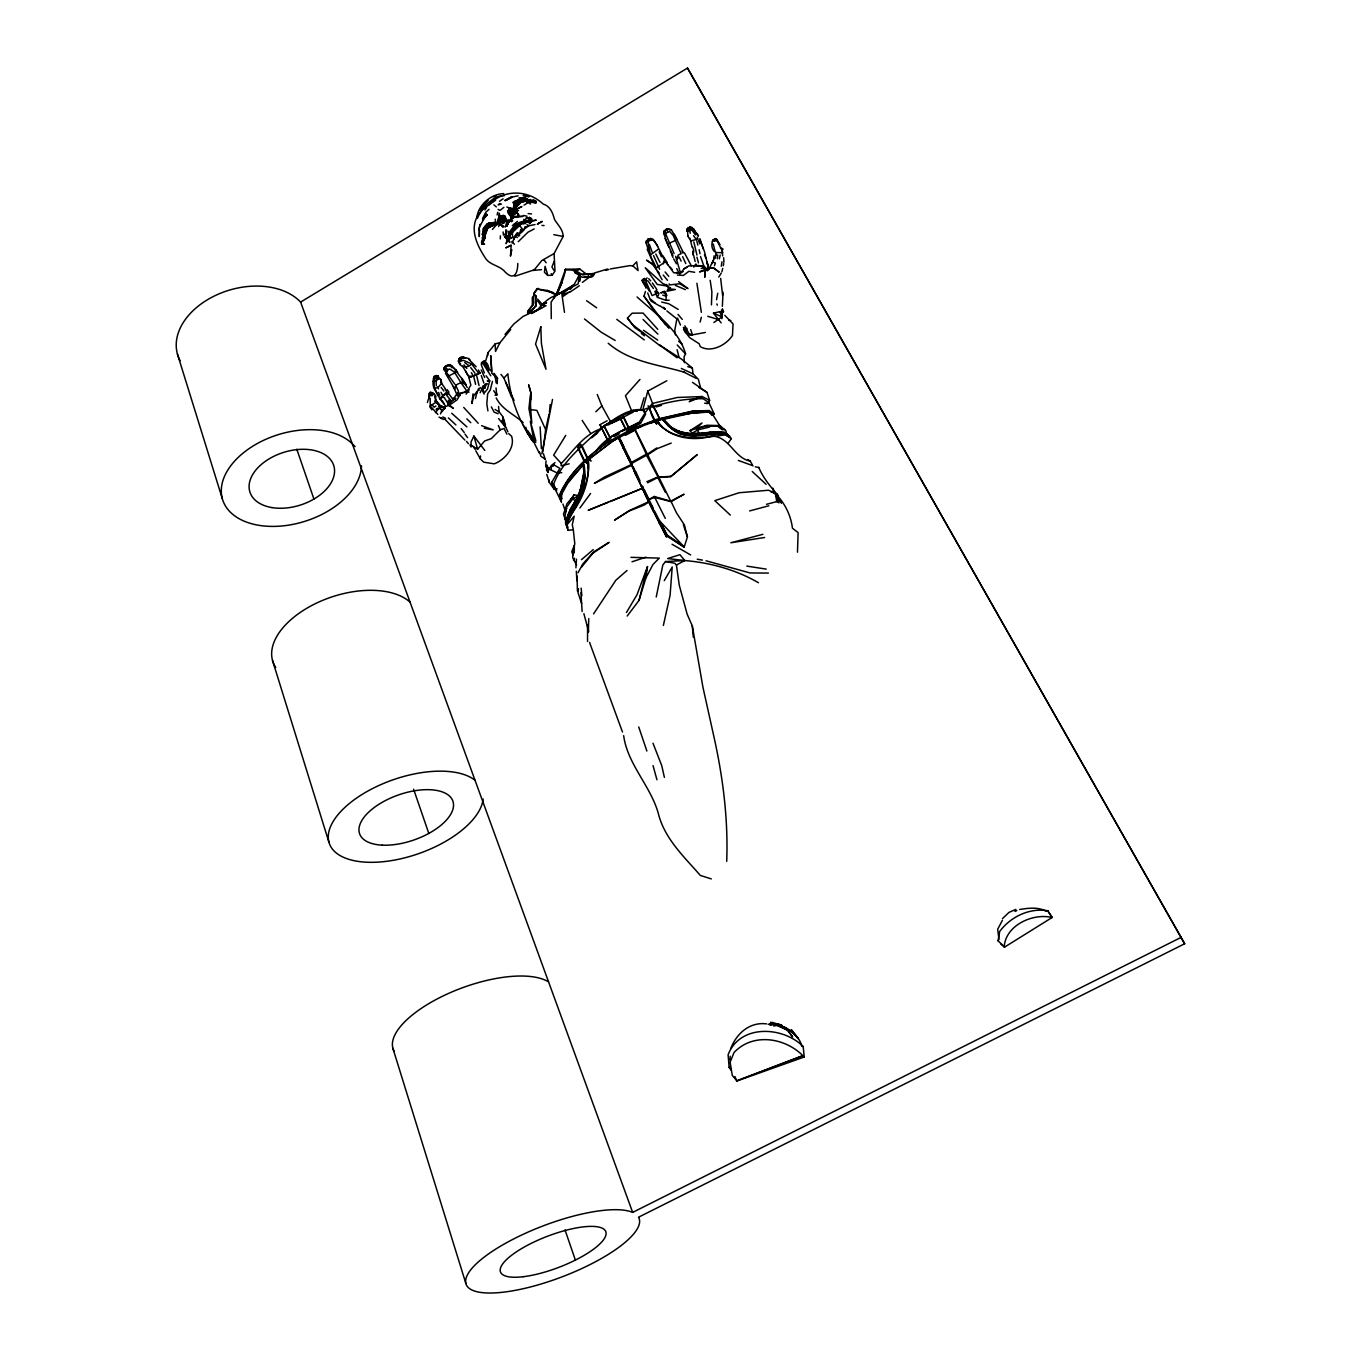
<?xml version="1.0" encoding="UTF-8"?>
<svg xmlns="http://www.w3.org/2000/svg" width="1361" height="1361" viewBox="0 0 1361 1361"><rect width="100%" height="100%" fill="white"/><g stroke="black" fill="none" stroke-linecap="round" stroke-linejoin="round"><path stroke-width="1.5" d="M587.544 641.473L587.561 625.328M507.466 240.948L509.984 242.207L508.589 240.302L509.882 235.912L506.071 243.636L507.279 239.587L504.54 236.559L505.969 235.572L505.884 229.754M568.132 530.331L566.261 524.904C576.128 504.523 590.827 484.567 588.241 460.307L587.118 459.474L582.984 463.216L583.869 471.859L580.177 490.794L578.765 495.387L570.48 509.082L565.427 522.25L568.132 530.331L573.321 529.701L574.835 544.298M727.216 435.996L725.821 430.688L719.884 425.568L706.886 425.244L690.027 430.62L692.222 433.206L699.486 433.921L696.475 428.477L702.004 422.965L690.027 430.62M434.125 386.847L434.159 379.549L435.741 377.763L434.074 376.623L433.393 382.067L433.785 376.538L438.157 376.01L437.851 377.916M722.589 295.303L720.667 278.41M549.283 480.076L549.3 482.372L554.097 489.126L556.734 490.147M574.274 552.753L574.359 545.251L571.773 551.732L572.896 554.71L574.053 551.222M497.258 383.751L497.343 378.681L492.325 373.663M533.835 293.381L535.894 295.83L535.724 305.357C529.31 315.548 522.794 315.616 533.342 304.269L533.835 293.381L536.778 288.906L547.411 290.488L553.519 292.785L556.258 295.235L578.187 283.905L579.344 273.799M656.223 597.02L662.841 564.968L665.495 561.549L674.852 563.25L676.417 565.036L679.292 585.298L687.186 614.304L692.29 625.822L702.939 687.22L714.032 737.237C723.082 777.999 728.271 819.577 726.706 861.36M483.733 233.48L483.223 228.971L487.272 223.884L490.47 222.711C502.958 225.739 484.754 223.34 485.248 230.23L486.881 227.406M454.761 384.142L446.561 372.608L447.973 369.597C442.682 367.3 448.807 362.877 449.828 365.752L449.759 364.85M482.066 237.903L483.955 236.746L484.312 230.758M588.36 632.423L588.752 618.523M500.304 238.907L500.406 235.844M427.405 402.516L428.324 399.351M437.851 414.407L430.246 405.952L435.588 402.465L435.792 395.915L433.598 393.397L430.45 392.41L428.783 398.977L428.987 393.686L429.753 392.512L431.352 392.955L429.753 392.512M664.066 293.244L664.134 291.679L660.544 292.853M674.069 253.52L664.338 230.809L666.72 228.886L671.075 229.686L666.754 228.937L663.879 232.476L664.525 230.758M722.674 255.885L722.13 250.509L718.183 242.99M675.634 256.293L680.534 273.204L684.107 268.746L688.819 265.905L698.737 265.48L705.185 267.471L704.726 277.321L705.134 270.958L708.554 268.236L713.538 267.811L719.186 272.149L713.589 268.032L708.554 268.236M647.904 241.799L650.796 256.719L656.444 267.998L663.215 263.183L664.678 260.257L656.376 243.959L653.909 240.676L651.29 239.604L647.904 241.799L646.594 240.625L646.05 242.836L648.721 250.849M711.446 304.898L711.888 291.815L710.17 280.281M513.88 210.785C513.846 200.373 524.002 199.727 531.351 200.696M666.958 295.524L664.27 291.322L664.78 293.193M511.141 245.269L505.952 247.753L511.141 245.269L510.477 256.14L511.838 249.658M575.924 567.809L576.452 559.167M669.204 300.22L665.937 300.305L666.21 296.188L664.134 291.679L661.531 292.836M505.305 237.069L506.717 230.298M723.065 292.19L722.351 306.361M729.921 1060.015L730.194 1056.204M438.531 378.001L438.429 376.061L434.142 376.572L433.002 383.785L433.683 387.698L438.14 395.694M715.461 258.148L716.056 252.517C711.531 250.713 710.816 243.619 713.164 239.757L715.937 239.162L717.332 240.523L712.347 241.22M469.953 444.979L471.042 446.748L471.042 441.968L473.9 436.03L484.822 450.457M508.674 433.615L511.6 436.269C515.53 447.803 504.523 459.967 494.247 463.829L483.699 462.179L480.263 458.759L480.501 455.952M644.059 397.735L640.521 409.508C624.648 409.593 612.076 421.076 599.384 429.276C583.12 435.707 572.947 451.206 561.31 463.472L561.123 465.836L569.17 463.812M483.376 240.761C485.162 237.154 484.856 236.763 482.985 234.5L483.359 230.179M717.434 258.76L717.74 255.136L715.733 254.643M535.758 203.197C536.591 197.107 526.962 202.228 523.168 200.458M526.35 200.118L529.174 202.16L535.809 202.755L535.962 201.02M549.47 412.196L550.167 404.455M501.716 215.667L501.835 222.472L503.553 222.609L505.663 219.291L503.944 215.633L501.716 215.667L501.835 222.472M500.627 215.787L500.525 219.308M453.706 399.573L448.467 402.124L448.296 403.86L453.417 400.1M484.55 244.197L482.168 244.112L481.539 242.122L485.418 230.128L484.431 234.772L482.798 231.659M517.792 263.456C517.741 273.34 514.169 280.859 505.322 272.183C500.321 265.786 491.066 265.378 486.217 259.305C474.274 241.646 465.819 220.397 488.021 205.511C502.889 189.162 527.37 189.23 543.107 204.014C550.218 206.191 552.719 212.792 554.471 219.359C557.704 224.854 563.148 229.618 563.165 236.44L554.08 253.571L541.848 260.529L534.312 269.801L514.883 276.249M584.788 475.023L583.75 485.282L576.264 502.056M498.279 219.597L499.589 214.306M508.81 231.302L508.504 238.43L505.458 235.98L506.649 238.498L504.54 236.559M487.629 355.901L487.97 352.703L495.098 343.942L499.963 342.683L510.698 329.532M530.433 394.724L528.919 408.555L531.811 423.169L530.212 403.877M578.476 588.701L578.051 592.784L581.64 603.552M472.999 393.856L471.91 403.485L473.815 395.592L477.286 391.168M508.504 238.43L510.375 232.935M648.074 405.748L656.631 424.292M441.644 382.492L440.437 378.8L437.357 379.481L436.064 381.148L436.303 385.707M535.571 298.739L535.894 295.83M695.471 234.909L691.626 229.805L692.034 227.525L698.465 235.606M551.29 318.627L551.103 302.193C557.772 292.122 563.471 281.37 565.581 269.206L579.939 269.138L586.302 274.088L594.366 273.51L593.583 275.466M476.86 217.114C478.664 204.541 491.168 193.977 503.757 193.602M508.946 237.392L508.589 240.302L507.279 239.587L508.572 237.341L510.052 238.566L512.655 237.29L512.297 232.323L521.127 224.276L513.982 227.746L510.256 234.194M704.607 403.196L707.924 403.468L709.625 400.321L706.971 392.376L700.643 388.021L698.38 379.345L693.038 373.85L692.341 367.98L681.504 359.117L659.319 344.843L677.063 357.773M530.705 400.015L530.79 392.206L528.629 384.772L530.943 393.312L530.314 409.576L536.863 410.376L545.659 429.617L542.852 451.937M694.722 232.204L694.025 229.311L690.129 227.083L686.931 230.928L688.054 228.342M584.498 476.809C584.856 494.162 572.13 506.921 567.027 522.539L570.412 510.46L568.388 519.136M676.791 319.461L674.767 330.23L675.396 334.891M579.071 273.646L578.51 278.052L579.071 275.551L579.701 279.634M505.118 227.168L506.802 222.319L510.97 219.75L511.277 217.403L513.76 214.868M509.558 221.128L511.277 217.403L508.231 213.133M670.769 476.605L697.172 454.659L670.769 476.605L657.822 477.473L647.683 482.781M481.301 364.153L481.505 362.672L483.699 361.55C486.166 360.342 490.283 368.065 487.493 367.521L484.89 363.336L485.367 361.243L484.89 363.336M590.98 277.049L592.971 276.334L582.117 277.236L574.988 272.659L573.73 269.529L582.168 274.548L588.479 274.156L588.309 276.912M574.359 545.251L572.675 557.636L576.571 565.053M692.034 227.525L689.84 227.066L687.441 228.427L687.866 235.844M627.183 616.04L639.024 600.405L645.897 577.881L647.496 566.584L636.999 594.757L626.451 612.501M513.624 206.464L514.917 200.952L512.723 202.636M679.785 274.19L681.18 271.724M509.575 237.222L509.371 238.617L509.916 232.272C513.233 224.582 522.488 218.338 530.841 222.506L529.446 222.404M713.674 258.811L714.134 255.732M484.159 244.129L482.168 244.112L487.119 229.805M506.36 234.824L506.87 231.455M646.254 242.768L647.989 239.213L652.072 239.842L648.091 239.349L646.254 242.768L646.594 240.591M721.279 266.212L721.993 261.788M1004.197 947.171C1005.252 925.208 1033.22 912.772 1052.07 917.535L1004.656 947.069L998.072 940.825L999.723 931.434C1010.525 916.804 1029.477 907.668 1047.749 910.747L1052.019 917.161M517.316 237.597L515.241 235.929L515.649 234.824M514.39 237.443L516.142 234.875M723.32 265.769L723.695 263.575M483.172 362.758L483.444 361.158L484.958 361.039L484.805 363.319L487.595 367.674L488.837 367.572M580.415 273.697L579.973 280.026M464.203 382.39L467.197 387.477M457.092 399.93L460.307 394.044M554.08 253.571L554.999 271.128L552.175 275.211L547.632 275.449L544.434 272.234L545.08 266.348L547.547 274.378M716.566 299.692L717.723 293.261M447.854 404.949L450.661 402.516L448.467 402.124L447.854 404.949L449.181 404.744L453.366 408.419L448.96 405.527L445.251 406.514L444.894 408.419L441.883 410.035L439.943 408.895L442.189 406.446L445.03 408.351L441.883 410.035L440.539 413.88M541.865 453.791L552.515 399.436M721.874 318.695L722.283 316.62M666.805 380.774L647.785 391.083L643.09 408.657L644.876 412.893L652.548 403.434L677.251 397.48L702.157 396.544L709.625 400.321M484.346 238.702L484.38 233.922L486.404 228.07L489.041 225.586L491.389 225.79L493.192 224.905L490.658 224.888L496.17 224.327L498.211 222.796L492.393 229.465M1052.07 917.535L1047.749 910.747M431.794 392.734L430.45 392.41L429.481 395.762L431.964 392.376M719.357 258.828L720.173 255.017M442.036 411.737L445.251 406.514M447.973 369.597L449.793 369.035L454.336 371.995L460.869 382.543L464.475 383.819L462.876 381.795L458.334 383.802L455.68 385.299L454.846 389.144L445.472 373.288M545.659 429.617L549.044 414.135M777.488 1023.863L770.241 1024.697L770.734 1022.451L772.112 1022.4L781.605 1025.156M663.368 625.448L670.088 595.284L672.215 566.993L664.236 580.671M484.431 234.772L486.966 228.478L489.552 226.113L496.833 224.752M510.001 233.088L510.613 230.417M503.978 215.531L502.328 215.804L502.039 217.199L504.795 217.998L502.26 221.707L502.651 223M497.122 214.919L497.735 212.299M475.448 398.535L476.758 392.972M433.598 393.397L432.373 395.626L430.467 395.575M478.868 229.703L480.161 224.293L478.851 229.992M453.757 368.099L455.816 369.767L455.101 372.761L449.164 375.704M492.461 381.403L490.249 390.046L487.663 393.771L486.813 403.894L487.901 410.886M437.647 378.035L438.157 376.01L435.86 375.619M639.024 600.405L647.496 566.584M721.874 271.775L722.725 268.44M700.098 322.047L701.357 317.3M580.228 490.794L581.998 484.244M486.098 375.755L489.739 380.825L487.442 389.161L484.822 392.376M448.96 405.527L456.122 400.457M485.843 360.512L487.97 352.703M512.893 209.543L513.914 205.868M459.406 358.589L459.014 359.984L460.358 359.967L458.827 359.712L460.818 357.211L465.53 357.943L462.791 357.075L459.32 358.334M728.271 443.074L731.316 438.65L724.681 432.356C709.506 429.991 693.957 438.174 679.411 431.182C669.34 431.607 666.278 413.914 656.529 420.362C667.911 437.851 692.987 441.866 712.007 436.047C729.989 436.83 733.919 457.976 750.285 461.158L752.973 465.989M770.751 1022.911L771.585 1023.829L770.241 1024.697L770.734 1022.451M519.868 200.594C512.178 209.56 510.171 213.014 519.715 200.475M565.581 269.206L556.105 295.439L553.893 298.195M484.363 235.708L487.816 227.985L495.54 224.225C489.007 222.234 481.896 235.164 484.21 236.185M686.693 231.013L687.441 228.427M680.466 325.058L677.472 318.066M665.512 324.65L644.025 296.205L645.437 291.475M579.276 495.54L584.243 472.267L582.984 463.216M527.796 313.132L528.561 310.291M581.998 485.962L575.261 502.192L572.692 497.003L574.172 494.689L578.459 495.778L575.261 502.192M515.121 214.289L513.829 211.21M605.016 425.5C616.805 418.797 629.411 409.525 643.277 409.899L645.675 414.05L640.589 423.407L628.033 429.855M660.306 523.015L667.741 536.574L684.158 547.122L687.424 536.983L684.396 524.955L676.468 512.808L671.143 501.665L654.828 497.48L649.095 499.385L654.284 496.476L669.952 501.001M484.89 388.004L483.444 386.422L485.945 383.717L487.34 383.836L482.645 386.439L483.019 388.855L484.89 388.004L485.962 384.772M449.828 365.752L445.727 366.024L444.315 367.793L443.72 369.546L445.796 372.012M664.338 230.809L663.658 232.85L665.971 240.046L672.912 255.562M663.453 263.881L664.678 260.257L673.729 272.761L679.956 272.983L683.256 271.571M455.169 399.471L452.498 398.637L448.518 393.482L446.595 395.098L449.845 399.334L448.296 403.86L444.145 397.446L441.1 397.361L439.807 398.824L445.438 405.816M514.424 208.539C511.719 198.196 531.607 203.725 525.023 197.94L522.76 197.566L516.278 200.85L514.067 203.878L514.084 208.658M582.508 484.703C579.242 498.398 568.337 508.521 565.802 522.505L568.047 527.336M714.44 265.701L715.393 262.979L713.062 262.265M527.762 312.877L528.629 310.41L531.215 311.38M461.498 378.222L452.039 365.769L450.321 364.969L445.71 366.075L443.788 369.171L445.319 368.712L443.72 368.95L445.217 368.695M518.116 214.902L516.312 210.274L506.836 207.008M443.72 368.95L445.727 366.024M510.392 220.465L508.385 222.472L506.802 222.319M516.278 200.85L514.339 203.691L514.407 208.369C511.991 202.636 518.49 199.182 522.76 197.566M712.024 263.575L713.283 260.189M458.776 360.053L462.774 357.126L468.899 358.606L470.072 360.172M444.298 403.979L442.24 400.559M476.877 393.142L478.545 388.787L480.824 387.545L484.142 394.095L482.645 386.439M565.751 522.369L570.871 509.405L565.802 522.505C573.985 503.553 590.062 485.724 583.342 463.352L584.481 467.657M565.155 512.297L566.703 508.402M665.937 300.305L657.448 297.379L658.724 294.146M573.576 560.392L574.648 558.265M485.043 236.082L484.635 237.086C483.019 228.631 491.695 225.841 497.582 223.187M554.131 261.516L551.92 266.943L554.029 270.533M530.092 199.404L528.783 200.679L522.879 199.386L516.023 202.023M567.027 522.539L576.758 502.328M515.445 205.562L514.101 208.828C514.679 202.483 521.28 198.706 527.098 200.56M509.695 235.283L512.485 230.468M441.662 383.173L437.902 387.715L438.565 388.855M484.567 362.775L485.196 361.26L484.737 362.672M511.787 219.955L509.15 221.35L506.734 226.283L509.065 221.18M480.671 224.905L486.489 213.762M510.613 234.415C510.324 230.162 517.673 227.185 515.292 224.769M471.586 363.931L463.386 360.325L459.678 361.346L458.98 362.962C461.022 367.929 468.507 368.031 471.586 363.931L478.885 373.475L480.195 372.999L478.374 369.971M714.576 258.012L708.707 269.597L699.52 271.894L705.083 269.393L708.707 269.597M515.411 206.685L514.084 210.496L516.312 205.103M686.931 230.928L690.01 227.27L693.974 229.703M499.827 203.401L498.16 204.865L501.477 204.065M721.211 273.102L718.778 277.049M498.585 226.521L499.589 224.259L502.022 225.824M484.278 362.553L484.958 361.039M537.136 310.257C542.495 304.252 548.075 297.668 556.105 295.439L562.059 282.101L557.057 294.776L574.104 284.602L579.071 275.551L579.701 281.387M544.995 459.031L540.912 456.292L539.534 451.954M480.11 392.785L481.488 389.79M724.818 315.378L733.052 323.901L732.456 335.452C726.213 345.133 711.037 353.06 700.286 346.647L699.163 343.755L689.653 337.63L685.281 331.914L686.914 328.375M527.473 312.86L533.342 304.269M512.093 242.973L514.9 237.018L521.195 230.843L528.868 225.739L535.026 224.565M559.643 495.744C569.715 471.893 590.147 454.319 611.208 440.096M482.168 244.112L485.35 237.512L484.907 235.997M514.39 236.525L514.254 238.89M484.856 230.145L488.497 225.314L491.576 224.004L495.2 224.31L488.599 225.603M506.581 226.181L508.385 222.472M623.831 449.113L618.081 437.034L635.162 429.549L670.735 501.171L684.073 494.213L671.143 501.665M482.543 218.56L485.639 212.469L489.007 209.356M499.963 342.683L495.54 351.41L495.098 343.942M646.39 285.776L645.931 287.988M645.897 577.881L652.991 564.458L659.302 558.112L630.926 557.347M484.669 236.185L483.853 237.733L484.006 234.824M578.017 572.743L582.899 563.862L594.008 551.664L609.065 542.393L592.733 553.315L581.674 566.942M560.375 496.102L561.838 499.028C559.354 486.234 575.975 474.734 582.95 464.526M560.477 496.323L567.554 483.546L583.069 464.747M637.067 296.97C655.134 313.404 678.612 329.328 685.587 353.928L684.073 356.633L684.362 362.672M694.961 265.922L696.032 264.017L693.821 267.13M452.856 399.607L457.279 393.465L466.5 392.155L470.872 385.18L468.575 376.197L462.604 366.296M514.441 204.269L515.87 201.734M656.938 291.373L655.236 294.265L652.106 295.575L645.284 279.992L647.104 277.95M998.072 940.825L998.94 939.345L997.698 929.206L1002.411 920.308M512.57 231.948L513.641 230.162M714.049 240.761L716.515 239.043L719.867 244.674L716.192 239.383L713.164 239.757M516.874 205.103L514.22 209.135L520.004 201.598L522.896 199.88L528.493 200.254L520.004 202.5L514.152 209.033L522.471 201.003M714.372 240.37L715.171 239.06M565.751 435.35L553.638 455.118L561.31 463.472M730.721 1048.599C736.522 1033.424 749.707 1021.703 766.651 1023.88M516.704 205.545L515.002 208.25L520.191 202.721M514.22 209.135L516.789 205.137M518.252 241.697L527.932 232.221L534.192 228.92M469.188 389.62L466.125 394.146M477.32 218.406C481.777 207.604 494.043 194.538 504.148 195.831M435.435 412.689L440.352 406.429L442.189 406.446M574.172 494.689L569.017 502.549L572.692 497.003L566.891 503.808L563.488 514.254L566.72 523.339L564.662 518.099L566.635 507.143L572.777 498.841L578.459 495.778M510.188 214.681L514.594 213.745L514.73 212.112C512.331 208.811 505.084 212.724 509.031 209.985M511.753 231.115L513.982 227.746M510.97 219.75L514.118 216.433L522.641 216.246M479.565 210.496L488.174 200.237M484.907 209.968L486.643 207.416M770.241 1024.697L771.398 1022.996M593.566 613.896L615.852 580.228L627.03 570.48M571.314 513.948C583.086 498.994 590.096 479.412 588.241 460.307M643.345 409.933L644.91 413.251L639.347 422.046C624.614 430.059 607.686 435.537 597.139 449.504M513.573 210.343L518.405 203.657L521.654 201.445L525.686 200.441L532.627 201.173M533.648 220.856L536.251 220.091L532.253 220.652L531.505 218.475L529.429 217.403L528.766 218.832L526.775 217.845M514.56 210.104L515.972 208.182M579.888 507.993L590.555 493.499M510.528 232.697L517.129 224.497L525.023 221.758M519.119 197.804L526.894 198.485L528.783 200.679L526.877 200.186M547.411 290.488L556.258 295.235M534.805 292.547L538.071 288.277M520.395 230.315L521.229 229.243M520.617 230.621L521.416 229.601M510.749 234.024L516.482 227.593M516.721 234.024L517.469 233.071M441.1 397.361L446.765 391.951L445.183 389.195M570.208 289.468L574.104 284.602L561.889 294.265L564.475 312.349M512.587 218.679L514.118 216.433M429.447 393.822L432.798 393.907M653.365 288.498L648.176 281.132L645.284 279.992L642.681 281.948L645.965 287.63M711.463 415.02L712.194 414.118M481.539 242.122L485.35 237.512M566.737 525.142L574.189 516.193L572.283 524.751L573.321 529.701M485.894 230.4L487.901 228.019M514.594 213.745L512.876 212.299L514.73 212.112M505.016 334.432L513.812 324.037L523.1 316.433L541.899 307.705M512.331 225.671L517.435 221.452M511.311 233.463L513.114 231.37M639.942 379.464L625.448 395.745L631.419 410.324L637.186 411.43M506.904 434.193L504.097 428.511L500.202 429.77L491.287 438.633L484.652 440.981L477.609 449.266L470.804 444.911M518.524 234.33L524.546 229.448M511.481 396.851L503.961 378.103L507.874 373.799C510.137 398.058 519.153 422.012 533.206 441.764L535.894 442.274M591.644 437.8L605.118 425.398M609.218 440.624C589.194 455.374 568.932 472.097 559.269 495.659L560.987 500.967L555.492 489.926L557.023 488.667M658.401 249.131L650.507 254.864M535.536 302.091L535.843 306.072L529.412 312.622M555.492 489.926L553.774 483.835C562.093 461.685 581.368 447.054 597.717 431.131M597.853 449.368L610.953 437.63M644.757 278.342L642.358 280.026L642.8 281.829M632.814 265.837L636.642 261.805L638.105 270.601L632.814 265.837L629.837 265.633L610.357 268.951M713.334 240.625L715.937 239.162M662.314 418.61C676.213 440.335 703.654 432.066 724.681 432.645L729.666 436.218L728.815 437.102L724.222 433.819L710.17 432.747L720.309 433.547M503.757 226.453L502.907 227.338L501.103 224.65M660 345.711L632.78 324.837L627.421 318.117L632.15 313.2L643.09 313.081L657.754 329.311M503.876 207.348L500.355 210.155M480.195 372.999L469.154 377.643L478.885 373.475M646.798 240.676L650.711 238.362L653.314 239.502L657.686 246.273M649.333 291.152L644.655 282.901L642.681 281.948L642.307 280.451L643.957 279.515M447.412 401.801L449.845 399.334M485.622 227.321L488.293 224.65L489.45 226.113L486.336 227.899M666.09 232.969L669.799 231.574L673.236 235.487L681.163 253.69L678.254 254.983L676.587 259.611L679.088 257.025L681.163 261.142M588.377 458.844L585.247 461.685L584.498 460.733L578.799 448.347L581.845 445.336L587.612 457.874L590.657 460.188M518.864 234.636L522.624 231.234M438.701 406.616L440.352 406.429M514.339 203.691L519.443 199.557M595.795 411.788L601.902 405.918L597.275 394.503M1002.462 918.624L1008.977 912.397L1015.867 909.386M516.261 233.871L517.129 233.037M505.016 221.894L508.419 219.801M437.459 408.232L436.132 409.491L438.31 408.895M588.258 459.542L617.077 437.561M588.36 459.78L617.196 437.783M488.463 205.324L495.642 200.22M485.639 226.402L487.663 224.514M526.248 200.543L524.631 200.067M713.879 322.472L722.045 316.875L719.799 311.669L713.453 313.166L721.16 322.88M584.737 461.124L587.85 458.283M516.721 204.745L519.97 201.785M581.487 559.66L593.277 549.606M662.756 295.133L666.21 296.188L665.308 291.696M635.281 473.883L666.431 536.778L667.502 535.894L684.158 547.122M579.939 269.138L577.727 270.124L564.662 269.886M641.031 410.41C661.004 403.485 681.895 398.331 703.144 398.756L708.826 402.499L714.219 413.965L712.824 415.071L708.605 411.89C680.687 412.808 653.212 420.243 628.101 432.373M486.506 227.236L491.933 224.276L495.336 224.429C490.675 220.193 484.992 225.16 483.223 228.971M519.681 235.368L518.66 236.151L516.976 234.807M555.016 462.604L551.035 465.717L551.324 469.834M592.137 437.119L597.615 432.883M483.019 388.855L484.737 387.579M529.429 217.403L531.266 219.699L528.97 218.049L530.96 221.605L527.405 222.047L532.253 220.652M582.372 282.373L595.523 272.659L607.465 269.053M534.192 295.558L532.321 297.361L532.338 306.004M442.784 395.949L448.279 392.478M687.033 229.55L690.01 227.27M665.75 535.724L666.89 534.924L683.613 546.305L659.983 521.348L667.741 536.574M515.087 206.191L517.469 203.316L515.904 204.099M562.842 296.596L569.34 292.003L562.808 294.656M548.058 472.386L546.544 469.562L554.199 465.071L559.864 468.354L551.817 482.236L554.097 489.126M687.373 231.166L691.626 229.805M649.588 501.324L644.161 505.05L628.901 511.141L614.491 520.174L629.411 510.511L649.588 501.324L646.237 494.502M607.721 425.159L633.256 412.077M613.862 440.505L619 437L619.51 437.834L617.911 437.374M569.783 292.258L579.378 285.742M604.76 444.043L609.456 440.879M499.504 201.224L503.145 198.825M484.805 226.828L488.157 224.735M647.053 454.353L656.785 447.956M512.723 220.89L511.464 221.724L510.494 220.567M647.053 455.22L656.989 448.739L671.228 443.074M515.087 212.996L509.609 214.102L507.619 211.857L512.876 212.299M435.945 406.003L434.125 407.194L432.152 404.915M524.036 205.12L527.507 202.942M537.068 310.07L531.539 313.506L546.05 305.647M510.052 238.566L512.655 237.29M491.355 225.501L495.54 224.225L487.714 227.985L485.401 230.809L483.853 236.406M180.111 360.716A68.339 47.176 -16.3 0 1 214.613 295.864A68.339 47.176 -16.3 0 1 300.594 302.091L687.509 68.05L1184.665 943.751L638.53 1217.21A92.548 27.169 -20.9 0 1 527.949 1287.591A92.548 27.169 -20.9 0 1 487.697 1254.502A92.548 27.169 -20.9 0 1 632.661 1212.396L1181.263 937.304M462.672 392.478L457.687 395.609L458.453 391.219L455.68 385.299M692.222 433.206L697.853 429.855L709.472 427.099M520.242 201.972L523.27 200.186L528.493 200.254M706.478 403.536L708.826 402.499M501.75 216.212L503.349 215.429M628.016 413.608L633.733 410.307M639.619 422.454L622.402 431.046M667.553 289.587L670.548 287.851M675.515 240.404L667.57 243.976L665.121 238.532M551.069 466.874L554.199 465.071M641.746 486.779L630.704 462.825L646.339 454.183L635.094 430.161L625.38 435.35M630.926 463.846L646.492 455.272L646.339 454.183M632.355 464.645L631.385 465.19L632.099 463.608M632.27 465.037L594.366 483.342L604.335 477.099L632.15 464.22L624.784 448.569M488.667 371.077L484.805 363.319M642.307 280.451L643.77 279.617M516.517 209.458L521.892 206.498L516.568 208.948M608.18 441.951L629.633 430.178L630.585 431.318L609.15 443.091L599.997 424.683L607.125 420.787M610.528 438.565L604.029 425.789L619.765 417.181L625.499 428.273M615.478 421.195L620.718 418.337M609.558 437.442L625.345 428.8L626.298 429.94M614.032 436.66L619.289 433.768M519.392 224.123L520.974 223.272M556.105 295.439L564.322 290.965M518.15 195.831L511.957 197.056L505.254 200.696L512.025 197.107M676.417 565.036L684.753 560.545C710.255 562.671 735.978 569.715 758.468 582.729M511.43 196.903L504.948 200.39L511.957 197.056M652.072 239.842L650.082 238.702L651.29 239.604M503.553 222.609L502.26 221.707M684.107 268.746L686.999 267.283M524.717 222.506L519.068 225.075L519.732 223.153L525.924 221.486M463.982 392.257L467.027 390.811L469.001 392.206M527.405 222.047L529.004 221.299L527.66 221.537M611.991 422.931L623.236 417.776M627.353 430.791L656.819 419.409M627.506 431.097L656.853 419.749M627.982 432.152L642.222 425.976M546.033 460.835L545.693 466.313L548.092 470.532M1015 911.411L1016.803 910.594M493.397 196.852L496.289 195.61M646.849 481.692L657.482 477.15L670.803 476.333M434.074 376.623L438.208 376.129M530.433 201.411L526.418 200.748L529.174 202.16L533.75 200.254M642.494 486.677L643.124 487.987L588.19 510.307L608.367 502.209M690.588 240.965L698.023 239.009L697.172 237.171M689.21 401.767L702.157 396.544L690.095 400.321M692.307 434.176L679.632 431.641L668.506 425.653L662.518 418.933L668.863 426.537M545.965 302.448L542.546 303.809L544.995 305.255M610.221 501.529L643.124 487.987M804.181 1057.021C786.505 1037.848 753.177 1031.961 734.004 1052.58L730.142 1062.158L732.269 1075.411L736.794 1080.753L802.871 1055.677L736.675 1081.093L804.181 1057.021L803.211 1046.507C782.541 1026.024 739.772 1024.135 728.101 1054.775L729.139 1067.33L731.129 1070.035M522.913 223.833L525.533 222.847M492.767 223.867L498.041 222.489L498.619 217.947M524.683 227.644L526.503 227.389M524.648 227.151L525.686 226.794M632.014 561.787L646.033 557.159M513.471 217.607L518.915 216.144M696.815 266.127L703.858 266.11L700.558 256.531M605.985 270.363L608.894 269.427M487.204 223.902L489.382 223.221M494.094 225.62L497.48 224.446M662.399 419.596L691.354 413.217L708.707 412.111M658.809 418.797L692.698 411.039L709.132 410.563L714.219 413.965M658.843 419.154L692.613 411.396L708.996 410.92M656.087 406.956L661.497 405.34M650.218 423.135L656.597 421.349M659.149 422.505L656.155 423.339C646.118 408.946 649.112 393.499 659.898 419.732M546.578 302.72L542.546 303.809L546.339 303.129M749.605 510.936L768.846 505.765M496.816 393.669L497.343 394.775L495.081 395.268L496.05 394.452M766.498 504.302L776.723 501.631L779.07 502.804L772.827 488.123L773.882 492.631L778.339 495.727C770.904 487.272 763.028 477.762 758.706 467.35M701.187 268.508L705.185 267.471L707.652 269.869M659.609 419.035L655.1 420.209L660.153 420.022M521.79 202.177L525.686 201.156L529.174 202.16M655.049 419.749L659.83 419.205M530.739 201.496L535.911 201.479M696.475 428.477L704.692 426.469L717.383 425.959L722.079 429.719L724.732 429.395M762.84 534.329L730.823 542.767L764.627 537.493M529.735 200.628L527.677 201.326M530.654 221.588L529.293 223.714L532.406 221.162M519.034 216.263L514.866 217.216L522.777 216.45M503.162 225.773L499.521 223.765L499.147 213.167M688.207 334.364L690.725 335.146L705.372 332.475M515.972 211.04L518.507 210.513M492.053 222.762L495.693 222.081L496.374 223.102M690.929 434.312L697.615 433.155M773.746 1025.973L777.318 1025.411L786.777 1029.477L792.612 1036.929L786.488 1028.048L777.216 1023.999L770.139 1025.003M768.267 1024.323L771.585 1023.829M487.357 380.825L488.327 380.689M487.425 381.148L489.739 380.825M582.168 274.548L594.366 273.51M523.1 222.609L525.856 222.234L525.533 223.544L523.168 223.476M504.029 223.221L502.6 223.408L501.205 221.384M1047.715 910.917L1045.997 911.138C1037.933 906.783 1028.304 908.127 1019.644 909.488M648.023 239.196L649.18 240.251M729.666 436.218L724.75 432.747L692.358 435.724M525.703 221.826L520.736 222.881L516.874 225.382L516.159 224.531M504.336 234.279L505.458 234.143M710.068 433.802C696.798 435.707 681.198 438.191 670.599 427.694M533.002 270.465L541.525 269.648M452.498 398.637L455.935 398.314M578.51 269.478L572.624 269.937L575.992 271.86M524.887 222.03L527.677 221.843M492.461 223.731L496.102 223.476M667.502 231.557L666.686 228.818L669.357 229.652M665.495 561.549L684.753 560.545L679.939 554.693L667.622 558.554L684.753 560.545M525.618 218.287L527.49 218.185M724.222 433.819C706.206 433.7 685.859 441.185 670.548 427.524M582.695 274.463L588.615 274.31M646.492 455.272L658.299 477.473M583.954 277.406L588.615 277.338M561.804 472.675L556.564 472.658L548.789 468.916M524.189 220.38L525.771 220.397M768.438 573.066L750.132 572.964L706.036 560.783M687.764 366.653L692.341 367.98M468.575 376.197L471.212 376.248M722.81 252.721L716.056 252.517M642.494 410.512L643.974 410.546M703.858 266.11L702.259 266.007L705.917 270.176M677.37 275.075L683.426 275.432L688.836 271.315L694.654 272.285M541.933 225.433L544.06 225.569M496.748 224.004L497.803 224.072M505.969 235.572L507.364 235.844M777.556 1024.391C787.934 1028.593 798.771 1034.088 801.782 1046.269L803.211 1046.507M508.197 210.428L513.59 212.571M528.153 213.558L531.59 213.949M728.901 320.294L730.789 320.515M527.03 216.229L523.543 215.446M687.781 433.649L693.617 434.38M655.985 293.023L658.894 293.449M722.487 310.257L721.415 310.104L723.474 311.686L721.602 313.336L723.474 311.686L722.419 308.726M508.555 207.927L512.042 208.471M746.832 566.091L766.226 569.119M523.151 199.233L526.333 199.761M667.69 286.167L657.227 284.415L645.25 267.726L662.705 283.496L668.013 285.759M528.068 201.462L535.809 202.755M780.516 1026.364L787.287 1029.205M484.244 428.29L493.226 429.872L481.59 425.687M697.223 559.184L702.446 560.12M668.966 287.307L670.003 287.494M574.988 272.659L578.612 273.357M776.28 1023.931L781.452 1024.918M563.165 236.44L553.774 234.67M524.07 198.927L528.783 200.679M522.675 197.787L526.282 199.369M553.212 292.785L536.778 288.906M755.355 466.789L759.047 467.606M508.997 209.05L512.076 209.985M686.437 435.146L679.224 433.53L668.336 425.806M512.672 210.768L515.173 211.346M523.747 219.444L530.96 221.605M684.838 372.353C658.367 364.51 630.007 362.128 608.214 343.244M657.21 292.088L658.112 292.36M720.479 247.991L723.167 249.148M684.838 325.772L689.023 333.751L692.46 334.772L690.69 329.634M707.754 316.313L718.982 319.733M711.31 878.9L700.32 875.429C684.6 857.243 665.869 840.06 658.928 815.783C652.004 787.202 627.54 764.984 623.661 735.638M516.023 211.074L514.186 210.479L516.312 210.274L517.146 211.567L515.241 209.407M512.825 210.581L518.813 214.562M515.649 224.735L514.084 224.225L515.428 225.297M443.414 407.092L440.471 405.748L435.775 400.117M770.955 491.831L777.216 494.077M738.308 460.443L751.85 465.343M661.684 302.074L668.778 303.741L678.186 309.406M498.177 413.744L494.128 412.162L491.355 406.871M528.697 218.389L526.741 217.641L528.766 218.832M535.4 300.203L537.986 301.291L541.134 305.868M494.996 376.64L497.718 378.545M499.453 210.24L498.075 209.339M482.985 234.5L481.964 234.075L483.955 236.746M447.14 392.904L448.518 393.482M675.362 285.385L685.434 289.655M713.453 313.166L722.045 316.875M650.082 238.702L652.242 239.655M773.882 492.631L768.489 490.232L739.091 492.75L714.797 500.644L730.313 515.087M457.279 393.465L460.052 395.524M681.334 368.457L693.038 373.85M777.216 1023.999L786.624 1028.406M777.284 1025.037L786.777 1029.477M777.318 1025.411L787.134 1030.039M469.018 365.718L464.696 362.604M469.035 359.559L476.146 366.738M781.775 1026.194L792.017 1031.179L797.971 1038.375L791.473 1029.665M510.324 215.191L512.11 216.076L509.609 214.102L509.405 211.227L511.413 213.099M442.767 416.942L445.591 418.337M642.681 281.948L644.621 282.918L646.73 287.409L642.358 280.026L645.182 279.941M683.171 371.774L696.424 378.46M659.166 305.698L650.983 301.019L650.83 299.352L655.407 303.299M495.081 409.44L499.13 411.975L498.534 406.395M526.928 224.65L528.868 225.739M525.686 201.156L530.552 204.048M672.028 544.247L690.656 554.948M440.692 417.657L443.856 419.477M659.626 305.647L663.522 308.232M656.989 421.604C674.12 443.074 702.837 437.698 726.247 434.771L731.316 438.65M439.008 417.095L441.9 418.78M591.116 461.141L587.101 458.198L580.603 444.179L577.574 447.208L583.971 461.039L588.054 464.152M615.155 340.471L601.307 332.271L584.481 318.967M516.057 212.435L517.571 213.337M698.925 387.426L706.971 392.376M714.576 239.332L716.345 240.54M664.457 308.811L665.427 309.253L663.47 307.331L664.457 308.811L663.658 308.164M747.801 459.474L750.285 461.158M460.545 363.931L458.164 361.192L459.303 358.675L458.827 359.712M644.638 334.381L634.702 327.525L627.421 318.117M643.515 330.264L657.686 340.114M692.494 382.356L700.643 388.021M586.591 300.713L596.662 307.807M677.166 319.103L666.856 310.937M653.433 264.868L646.492 260.155L652.208 263.847L659.439 273.408M676.451 272.404L677.71 273.306M436.49 375.5L439.314 378.358M644.28 339.91L616.788 319.359M678.646 281.659L687.968 288.566L679.649 283.769L669.493 284.942L669.136 283.854M708.605 411.89L713.368 415.615L721.143 428.069M1000.862 944.109L1004.656 947.069M752.242 471.518L766.124 484.329M515.156 225.348L516.38 226.419M641.371 333.394L644.416 335.844M689.023 333.751L690.725 335.146M678.595 341.186L682.422 344.384M463.727 407.432L478.221 423.254M436.064 381.148L433.274 378.698M791.456 1031.026L797.121 1037.099M685.281 331.914L686.744 333.139L683.443 327.389L685.281 331.914L684.753 328.052M493.856 204.848L496.323 206.923M455.901 424.904L448.381 417.895M505.663 219.291L506.615 220.38L504.914 215.804M466.908 426.912L451.716 413.251M664.134 233.905L665.988 235.555M496.612 394.877L493.686 390.726M464.884 440.096L444.928 419.273M537.595 299.097L543.549 305.749M643.055 319.478L657.907 334.108M466.84 418.831L470.787 422.71M355.102 446.578L352.295 443.805A72.082 45.338 -17.5 0 0 238.039 457.568A72.082 45.338 -17.5 0 0 266.756 526.214A72.082 45.338 -17.5 0 0 361.465 465.751M687.424 536.983L683.375 524.665M434.754 400.985L437.425 403.69M791.336 1030.566L798.107 1038.613M466.908 391.134L460.869 382.543M527.643 200.867L528.697 201.972M652.378 282.969L656.972 289.706M677.217 345.014L685.587 353.928M435.741 377.763L437.357 379.481M648.704 278.699L650.728 280.859M439.671 397.31L441.27 399.028M693.549 235.674L696.39 239.672M667.502 280.298L663.215 275.024M683.528 329.515L686.744 333.139M511.889 241.458L514.39 244.282M466.449 441.372L468.456 443.652M670.071 267.079L672.334 269.648M668.863 327.916L655.134 312.23L644.025 296.205M656.529 420.362L662.926 427.66M655.696 312.367L668.966 327.933M519.324 225.314L522.148 228.648M678.016 314.391L682.252 319.376M599.997 424.683L609.15 443.091M604.029 425.789L609.728 436.915M729.139 1067.33L731.197 1069.78M488.565 368.202L490.709 370.804M665.121 271.945L668.727 276.351M433.802 386.439L435.078 387.987M500.984 374.394L503.961 378.103M498.602 418.559L505.526 427.218L501.954 420.396M655.951 290.42L656.785 291.458M470.719 367.572L475.091 373.339M483.172 231.557L484.533 233.275L484.312 229.465L484.72 231.897M463.948 364.85L466.823 368.474M461.141 428.579L464.288 432.56M450.984 366.5L452.09 367.912M446.663 371.196L444.315 367.793M543.702 259.594L546.169 262.792M500.457 224.99L499.521 223.765L500.423 221.554L500.508 223.561M498.977 411.6L502.77 416.636L505.475 424.836M447.054 389.552L449.045 392.206M493.992 373.322L497.071 377.473M523.236 422.727C514.458 414.493 502.005 409.61 496.187 397.956M705.951 258.267L704.437 254.813M441.168 387.375L443.839 391.015M464.986 434.125L467.589 437.698M455.816 369.767L457.687 372.353M484.55 363.455L487.595 367.674L484.992 363.268M484.669 377.473L481.216 369.937M466.211 384.738L462.025 378.409M429.855 406.922L431.947 409.831M534.703 440.573L527.524 430.45L533.206 441.764M665.767 261.873L667.826 264.783M473.101 446.459L475.176 449.402M657.448 297.379L654.879 291.424M582.151 420.362L590.657 433.41M471.331 372.71L472.505 374.513M698.363 236.151L691.864 227.831L689.364 227.865L690.231 233.36M660.017 262.384L655.798 253.997M705.185 267.471L707.38 270.907M662.943 255.868L667.383 262.86M440.862 382.288L445.353 388.804M676.791 239.213L671.432 229.839M439.807 398.824L435.214 389.382M504.08 423.73L507.942 431.845M546.544 469.562L548.177 472.42M555.934 489.382L551.817 482.236L555.798 489.671M475.789 450.797L480.263 458.759M662.144 279.754L657.193 271.043M434.618 396.391L435.979 401.376L439.382 405.935M1184.665 943.751L687.509 68.05M551.273 273.629L552.175 275.211M673.678 258.879L676.451 263.796M684.379 252.721L691.371 265.905M523.475 425.33L531.522 439.773M654.284 496.476L665.274 518.388M601.902 405.918L610.323 421.281M503.349 219.614L502.039 217.199L502.107 220.992M446.697 373.475L448.467 376.725M668.098 287.63L666.414 284.483M499.215 223.919L498.007 220.363M440.947 392.291L442.495 395.149M667.502 535.894L654.471 510.902M687.73 235.606L689.432 238.821M682.099 251.428L683.001 253.146M514.067 400.457L505.629 381.982M465.53 370.907L467.844 375.398M658.928 522.403L666.431 536.778M655.917 268.883L647.138 249.199M657.822 477.473L665.325 492.257M659.473 523.27L648.721 501.886M633.103 466.704L634.753 470.021M676.74 268.576L678.493 272.098M634.583 471.655L630.551 463.233M682.644 256.668L685.774 263.541M628.425 458.198L630.704 462.825M539.126 452.856L534.567 443.618L530.28 421.298L535.86 440.811M484.363 372.897L481.386 365.054L482.253 362.383L490.794 375.806M620.395 439.62L623.899 446.782M618.081 437.034L628.901 459.559M649.537 500.712L643.957 489.177M648.568 501.256L641.609 487.17M644.672 493.584L653.501 511.447M652.736 404.54L659.558 418.559M631.147 464.152L623.185 448.109M628.187 456.088L629.871 459.542M650.303 502.277L652.804 507.449M670.327 250.849L671.994 254.303M623.219 416.041L630.585 431.318M651.885 506.105L653.569 509.575M459.678 361.346L458.827 359.576L462.893 358.147L462.774 357.126M622.283 414.901L629.633 430.178M619.765 417.181L625.345 428.8M642.392 485.945L643.192 487.578M641.422 486.489L642.222 488.123M619 437L624.001 447.463M671.773 254.881L673.014 257.484M640.027 480.96L635.553 471.11M643.906 489.62L645.454 492.869M734.872 1076.517L736.794 1080.753M453.315 386.558L457.5 395.881M524.853 198.247L525.754 200.22M659.132 251.819L661.446 256.872M498.347 425.534L500.202 429.77M674.273 234.228L683.103 252.057M659.66 269.257L653.535 255.562M461.736 379.073L462.876 381.795M438.582 392.461L439.773 395.285M699.945 240.131L704.386 251.309L708.026 266.229M633.971 470.685L635.893 474.853M715.018 251.241L713.232 244.01M481.301 375.551L483.87 383.07M478.545 388.787L479.174 390.352M699.86 238.566L703.399 249.114M694.025 229.311L695.097 232.102M650.388 300.083L647.717 292.989M647.785 391.083L652.548 403.434M649.333 244.368L652.276 252.38M698.448 240.353L699.758 243.874M667.57 243.976L668.693 246.953M300.594 302.091L632.661 1212.396M698.448 262.911L696.968 257.161M652.991 743.225L661.752 765.631L664.389 777.369M693.583 255L695.148 261.465M296.817 449.249L313.932 499.045M413.608 789.21L428.8 833.408M565.036 1229.97L575.397 1260.116M716.873 303.911L717.298 305.187M638.734 726.978L646.866 751.017M565.581 512.042L562.944 504.08M622.47 731.98L589.551 642.426M547.02 465.02L548.704 470.277M543.43 453.74L545.166 459.167M484.38 233.922L485.367 237.001L484.839 234.228M481.981 242.258L482.594 244.18M546.748 474.326L549.3 482.372M177.44 354.03L222.319 498.687M272.489 660.34L328.903 842.136M392.819 1048.089L465.853 1283.406M692.647 247.056L693.838 250.917L692.953 254.864L692.647 251.292M505.884 233.735L506.496 235.759M588.65 631.385L583.886 613.692M476.401 374.53L479.038 385.622M689.942 238.226L692.188 247.396M461.43 360.495L460.852 357.501M503.077 231.948L503.468 235.181M448.467 402.124L449.436 405.561M473.9 436.03L477.609 449.266M653.025 765.58L656.955 779.785M473.509 375.602L475.601 384.38M560.154 497.088L561.549 502.515M677.097 349.76L678.969 357.092M696.815 240.999L697.836 245.15M430.246 405.952L430.212 398.246M470.6 444.809L471.042 446.748M707.005 261.771L708.332 267.709L707.278 262.945M643.362 278.954L643.668 280.383M797.478 552.209L798.107 532.61L792.442 528.221C790.911 515.292 784.719 502.907 775.498 493.686L776.723 501.631M693.821 241.918L696.951 255.068M699.18 249.726L700.03 253.809M496.51 392.887L496.033 387.953M495.217 219.172L495.693 222.081M527.813 434.363L525.788 427.235M495.217 376.861L496.17 382.9M436.098 387.307L436.235 388.225M701.357 312.349L696.9 283.275M500.15 223.136L499.844 216.297M576.332 571.161L576.86 580.705M587.118 459.474L588.224 468.762M664.27 291.322L664.44 292.921M722.13 248.468L722.453 251.717M581.13 588.088L581.879 595.812M437.817 386.779L437.902 387.715M535.536 302.006L535.843 306.072M692.29 625.822L693.293 637.101M579.071 275.551L579.378 279.379M580.909 592.664L582.134 611.514M441.049 379.804L441.185 382.016M491.865 373.203L490.794 355.697L491.644 371.332M540.113 426.895L541.372 448.671M723.661 257.671L723.899 262.299M500.133 223.476L499.929 216.45M535.588 301.036L535.826 305.817M577.081 576.026L577.421 591.116M526.894 198.485L526.911 199.489M483.172 798.992A81.014 39.078 -19.3 0 1 374.955 862.262A81.014 39.078 -19.3 0 1 349.386 803.483A81.014 39.078 -19.3 0 1 475.006 780.21M275.739 667.468A76.284 42.718 -18.5 0 1 315.582 603.552A76.284 42.718 -18.5 0 1 410.052 602.14M394.18 1051.441A86.389 34.059 -20.1 0 1 448.33 993.513A86.389 34.059 -20.1 0 1 548.585 981.944M479.395 229.907L479.293 236.474L479.395 229.907M540.81 326.725L535.553 344.095L545.999 369.222L541.406 343.431L540.81 326.725M668.591 288.753L666.924 291.22L675.362 289.519L668.591 288.753M487.221 214.715L482.985 219.512L487.221 214.715M538.769 223.255L537.323 224.276L542.29 221.367L538.769 223.255M495.438 224.14L494.366 224.565L495.54 224.225M710.085 432.22L697.734 433.734L724.75 432.747L710.085 432.22M722.283 311.686L719.799 311.669L722.385 315.037L722.283 311.686M528.051 196.324L523.134 195.423L529.106 196.716L528.051 196.324M781.35 502.872L775.498 493.686L781.35 502.872M502.958 417.351L503.621 420.719L502.958 417.351M382.288 845.147A49.387 23.8 -19.3 0 0 453.536 805.27A49.387 23.8 -19.3 0 0 383.019 801.85A49.387 23.8 -19.3 0 0 382.288 845.147M523.287 1276.703A56.396 16.553 -21 0 0 605.951 1234.869A56.396 16.553 -21 0 0 530.041 1243.954A56.396 16.553 -21 0 0 523.287 1276.703M271.962 507.585A43.943 27.628 -17.5 0 0 334.534 469.834A43.943 27.628 -17.5 0 0 269.019 458.929A43.943 27.628 -17.5 0 0 271.962 507.585"/></g></svg>
